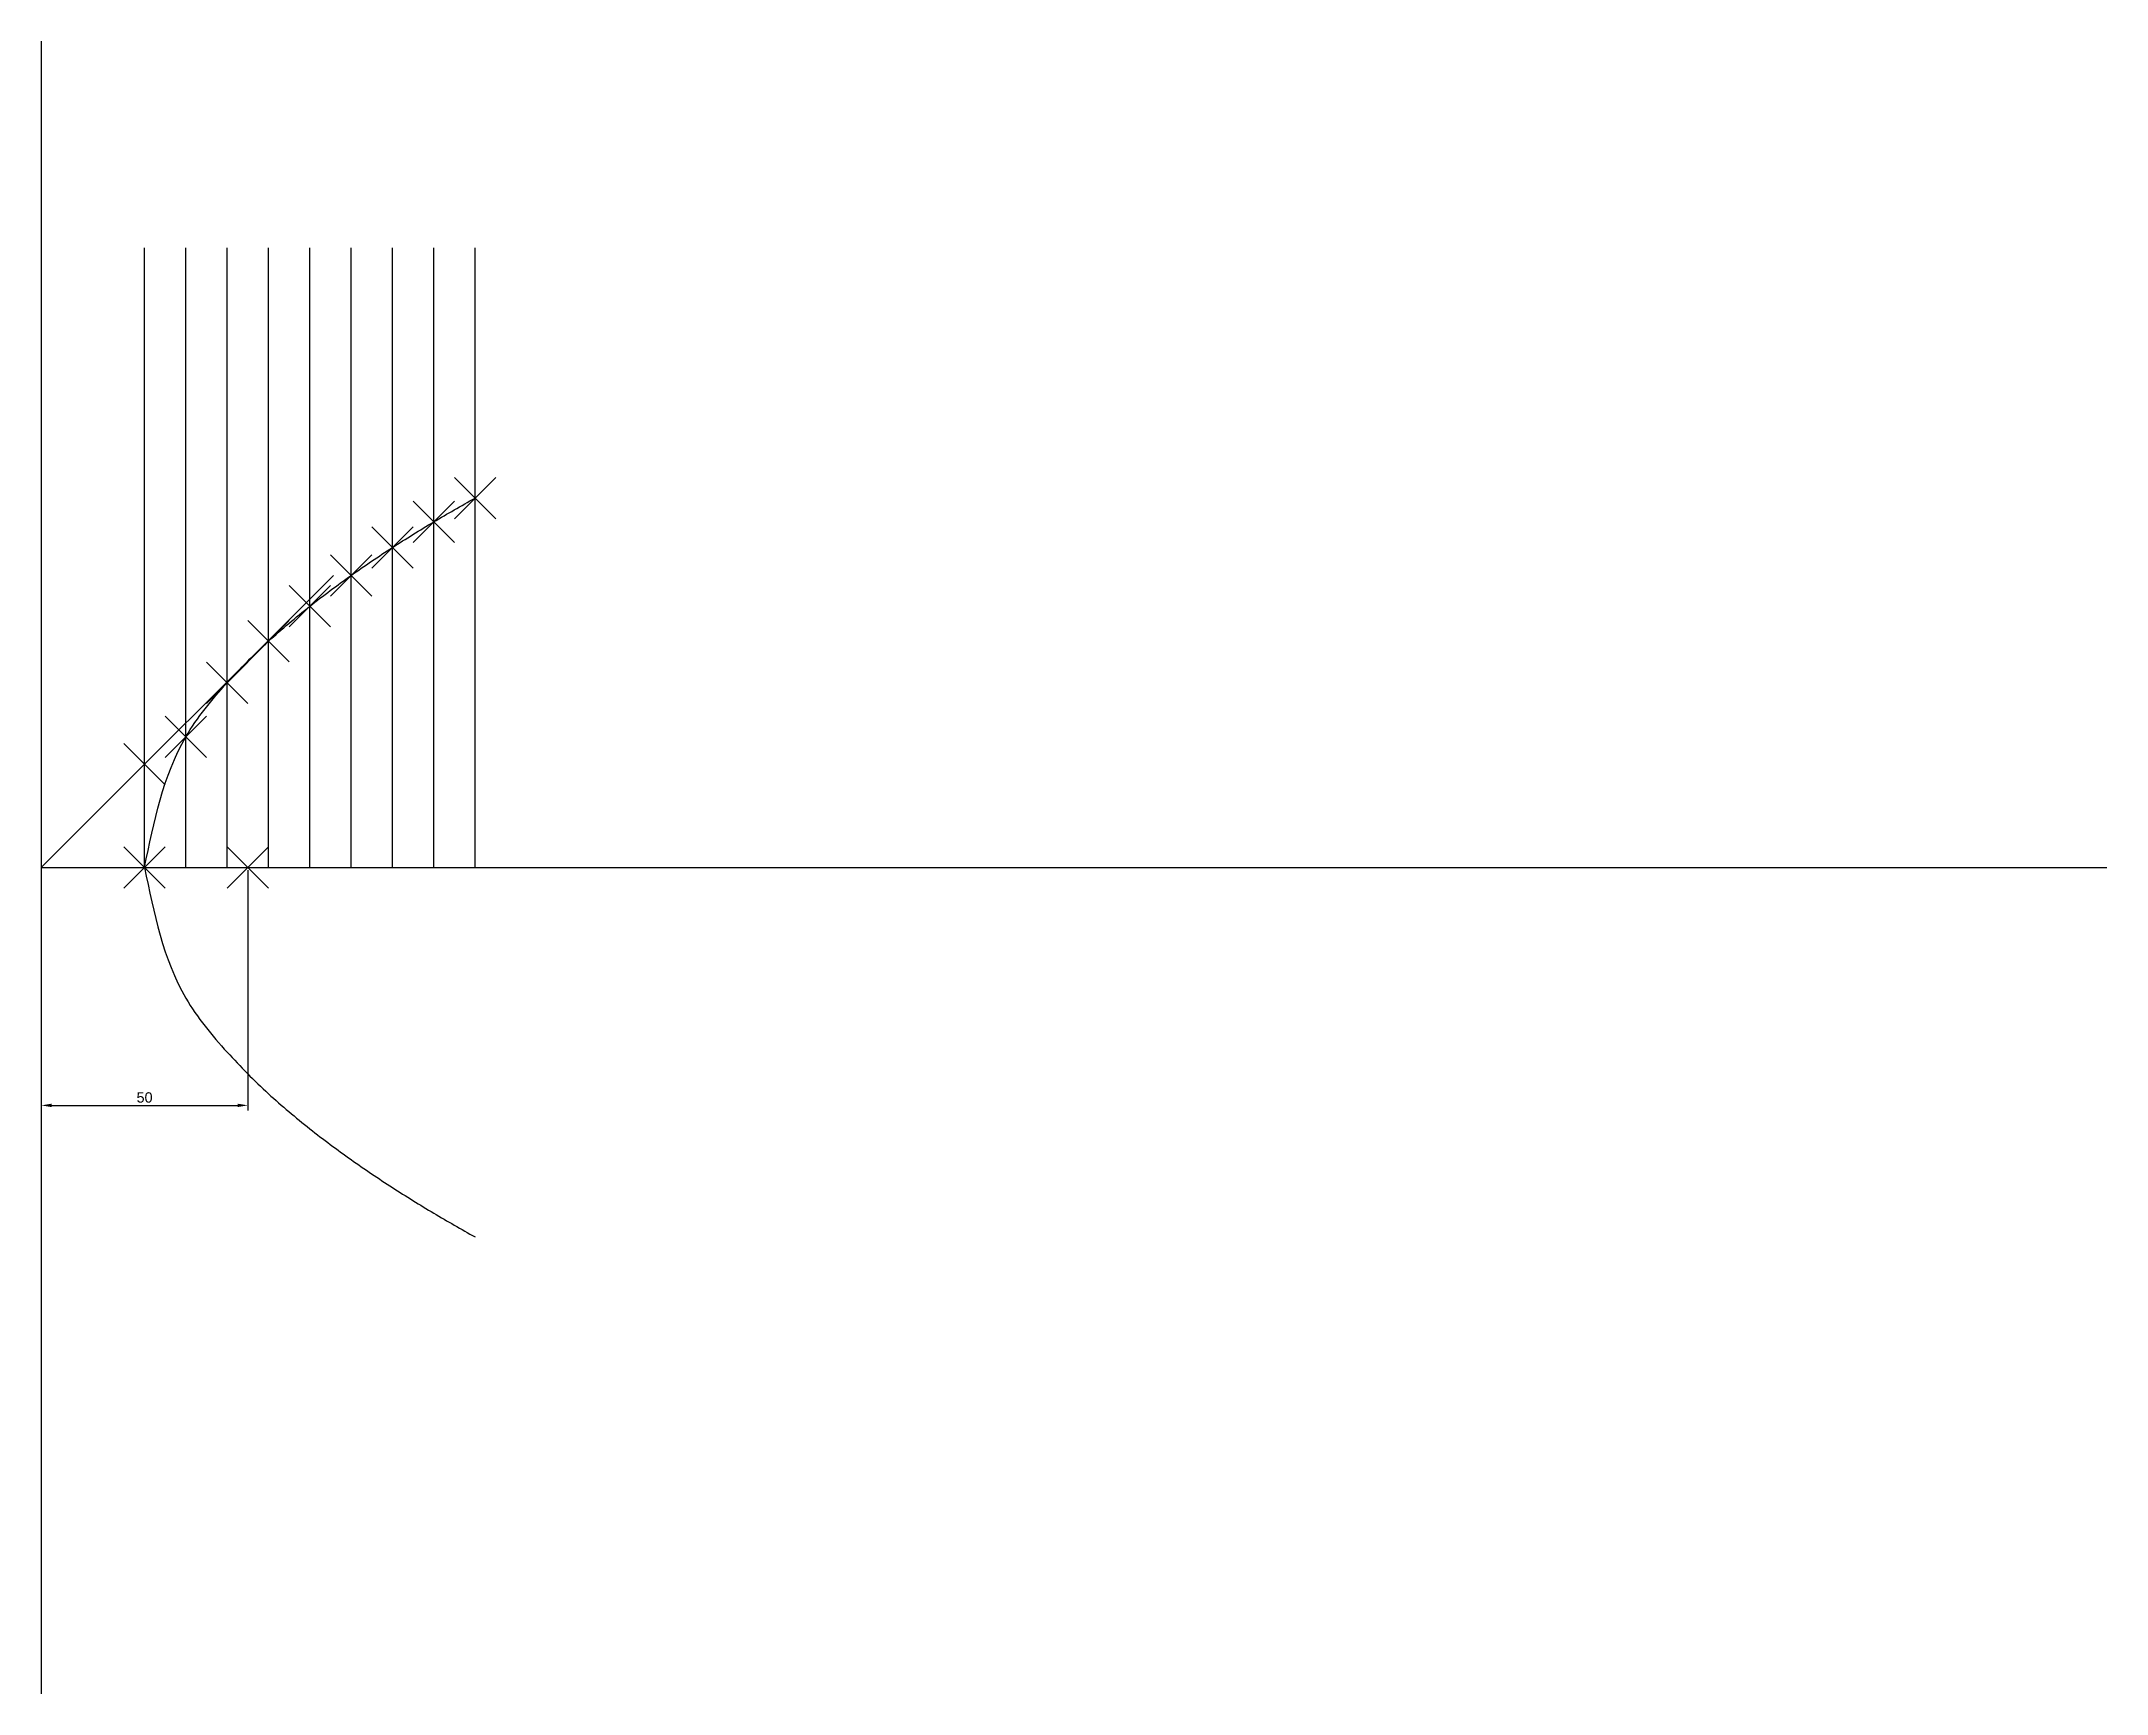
# Model space of a CAD drawing. Header units: millimetres. Extents: x 400 to 900, y 502 to 902.
import ezdxf

# ---------------------------------------------------------------- set-up
doc = ezdxf.new("R2010")
doc.units = ezdxf.units.MM
doc.header["$PDMODE"] = 3
doc.header["$PDSIZE"] = 5
doc.styles.get("Standard").update_dxf_attribs({"font": 'arial.ttf'})
doc.dimstyles.new('ISO-25', dxfattribs={"dimtxt": 2.5, "dimasz": 2.5, "dimexe": 1.25, "dimexo": 0.625, "dimtad": 1, "dimtxsty": 'Standard', "dimcen": 2.5, "dimadec": 0, "dimazin": 0, "dimtfac": 1, "dimtmove": 0, "dimatfit": 3, "dimfxl": 1, "dimarcsym": 0})

# ---------------------------------------------------------------- blocks, each defined once
blk = doc.blocks.new('*D2')
at = {"color": 0, "lineweight": -2, "transparency": 16777216}
for p, q in [((400.46, 701.83), (400.46, 643.62)), ((450.46, 701.83), (450.46, 643.62)), ((402.96, 644.87), (447.96, 644.87))]:
    blk.add_line(p, q, dxfattribs=at)
at = {"color": 0, "transparency": 16777216}
for points in [[(402.96, 645.28), (402.96, 644.45), (400.46, 644.87)], [(447.96, 645.28), (447.96, 644.45), (450.46, 644.87)]]:
    blk.add_solid(points, dxfattribs=at)
at = {"layer": 'Defpoints', "color": 0, "transparency": 16777216}
for p in [(400.46, 702.45), (450.46, 702.45), (450.46, 644.87)]:
    blk.add_point(p, dxfattribs=at)
at = {"color": 0, "transparency": 16777216, "insert": (425.46, 646.77), "char_height": 2.5, "attachment_point": 5}
blk.add_mtext('50', dxfattribs=at)

msp = doc.modelspace()

# ---------------------------------------------------------------- linework, layer by layer
for p, q in [((400.462, 902.452), (400.462, 502.452)), ((425.462, 702.452), (425.462, 852.452)), ((435.462, 702.452), (435.462, 852.452)), ((445.462, 702.452), (445.462, 852.452)), ((455.462, 702.452), (455.462, 852.452)), ((465.462, 702.452), (465.462, 852.452)), ((475.462, 702.452), (475.462, 852.452)), ((485.462, 702.452), (485.462, 852.452)), ((495.462, 702.452), (495.462, 852.452)), ((505.462, 702.452), (505.462, 852.452)), ((400.462, 702.452), (471.172, 773.163)), ((400.462, 702.452), (900.462, 702.452))]:
    msp.add_line(p, q)
for points in [[(425.462, 702.452), (435.462, 734.075), (445.462, 747.173), (455.462, 757.224), (465.462, 765.698), (475.462, 773.163), (485.462, 779.912), (495.462, 786.118), (505.462, 791.895)], [(425.462, 702.452), (435.462, 670.829), (445.462, 657.731), (455.462, 647.68), (465.462, 639.207), (475.462, 631.741), (485.462, 624.992), (495.462, 618.786), (505.462, 613.009)]]:
    msp.add_spline(points, degree=3)
for p in [(505.462, 791.895), (495.462, 786.118), (485.462, 779.912), (475.462, 773.163), (465.462, 765.698), (455.462, 757.224), (445.462, 747.173), (435.462, 734.075), (425.462, 727.452), (425.462, 702.452), (450.462, 702.452)]:
    msp.add_point(p)

# ---------------------------------------------------------------- dimensions: what is measured, and where the dimension line sits
dim = msp.add_linear_dim(base=(450.462, 644.868), p1=(400.462, 702.452), p2=(450.462, 702.452), dimstyle='ISO-25')
dim.commit()
dim.dimension.update_dxf_attribs({"geometry": '*D2', "text_midpoint": (425.462, 646.77)})

doc.saveas('drawing.dxf')
